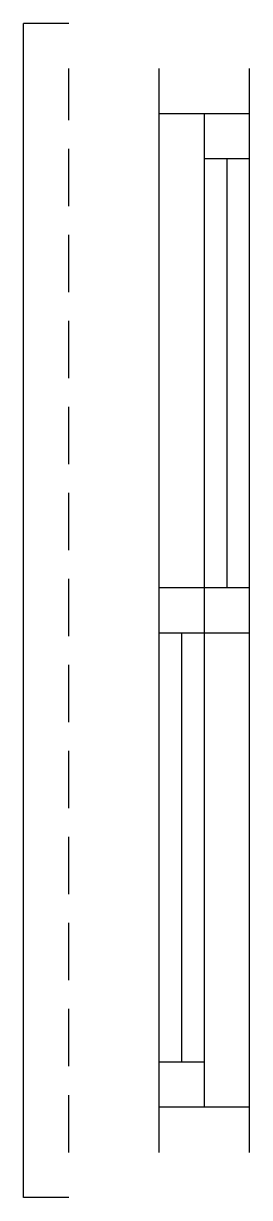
# Model space of a CAD drawing. Header units: millimetres. Extents: x -314 to -289, y 811 to 941.
import ezdxf

# ---------------------------------------------------------------- set-up
doc = ezdxf.new("R2010")
doc.units = ezdxf.units.MM
doc.linetypes.add('DASHED2', pattern=[9.525, 6.35, -3.175])

msp = doc.modelspace()

# ---------------------------------------------------------------- linework, layer by layer
for p, q in [((-313.94, 811.12), (-313.94, 941.12)), ((-308.94, 941.12), (-313.94, 941.12)), ((-298.94, 816.12), (-298.94, 936.12)), ((-288.94, 816.12), (-288.94, 936.12)), ((-288.94, 931.12), (-298.94, 931.12)), ((-293.94, 821.12), (-293.94, 931.12)), ((-288.94, 926.12), (-293.94, 926.12)), ((-291.44, 926.12), (-291.44, 878.62)), ((-288.94, 878.62), (-298.94, 878.62)), ((-288.94, 873.62), (-298.94, 873.62)), ((-296.44, 826.12), (-296.44, 873.62)), ((-293.94, 826.12), (-298.94, 826.12)), ((-288.94, 821.12), (-298.94, 821.12)), ((-308.94, 811.12), (-313.94, 811.12))]:
    msp.add_line(p, q)
at = {"linetype": 'DASHED2'}
msp.add_line((-308.94, 816.12), (-308.94, 936.12), dxfattribs=at)

doc.saveas('drawing.dxf')
